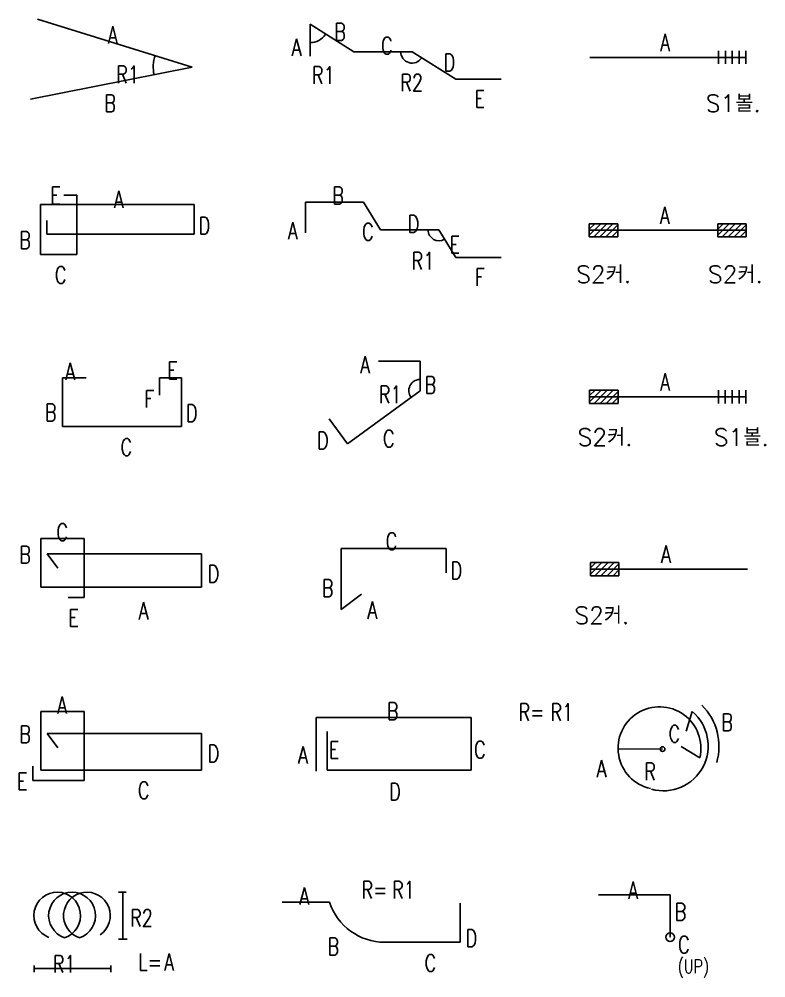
# Model space of a CAD drawing. Header units: millimetres. Extents: x -0.4 to 11.6, y -0.2 to 49.8.
# Drawn here: x 9.312 to 11.488, y 6.32 to 9.115 of the extents above; entities that cross this region are included whole.
import ezdxf
from ezdxf.enums import TextEntityAlignment as Align

# ---------------------------------------------------------------- set-up
doc = ezdxf.new("R2010")
doc.units = ezdxf.units.MM
for name, color, linetype in [('SHOP', 2, 'Continuous'), ('TEXT', 3, 'Continuous'), ('TEXTSHOP', 3, 'Continuous')]:
    doc.layers.add(name, color=color, linetype=linetype)
doc.styles.add('HGTXT', font='romans.shx', dxfattribs={"bigfont": 'whgtxt.shx'})
doc.styles.add('ROMANS', font='romans.shx', dxfattribs={"width": 0.75, "bigfont": 'whgtxt.shx'})

# ---------------------------------------------------------------- blocks, each defined once
blk = doc.blocks.new('SSBAR_SHP_1214')
at = {"color": 0}
for p, q in [((0.0011, 0.0696), (0.0238, 0.0696)), ((0.014, -0.066), (0.014, 0.0699)), ((0.0011, -0.067), (0.0267, -0.067)), ((-0.2451, -0.1441), (-0.2451, -0.1633)), ((-0.0212, -0.1525), (-0.2451, -0.1525)), ((-0.0212, -0.1441), (-0.0212, -0.1633))]:
    blk.add_line(p, q, dxfattribs=at)
at = {"color": 2}
for centre, start, end in [((-0.1778, 0.0014), 288.5547, 249.3322), ((-0.1344, 0.0014), 288.5547, 251.4453), ((-0.091, 0.0014), 304.6874, 251.4453)]:
    blk.add_arc(centre, 0.0682, start, end, dxfattribs=at)
at = {"layer": 'TEXTSHOP', "color": 4, "style": 'ROMANS', "width": 0.75}
blk.add_text('L=', height=0.05, dxfattribs=at).set_placement((0.1275, -0.1592), align=Align.RIGHT)
for tag, p in [('R2', (0.035, -0.0308)), ('A', (0.1343, -0.1592))]:
    blk.add_attdef(tag, p, '', height=0.05, dxfattribs=at)
blk.add_attdef('R1', text='', height=0.05, dxfattribs=at).set_placement((-0.1572, -0.165), align=Align.CENTER)
blk = doc.blocks.new('SSBAR_SHP_1215')
at = {"color": 2}
for p, q in [((-0.0993, 0.0968), (-0.2252, 0.0968)), ((-0.2252, 0.0968), (-0.2252, -0.0749)), ((-0.0993, -0.1044), (-0.0993, 0.0968)), ((0.2429, 0.0326), (-0.2069, 0.0326)), ((-0.2069, 0.0326), (-0.176, -0.0097)), ((0.2429, -0.0749), (0.2429, 0.0326)), ((-0.2252, -0.0749), (0.2429, -0.0749))]:
    blk.add_line(p, q, dxfattribs=at)
at = {"layer": 'SHOP', "color": 2}
for q in [(-0.2486, -0.0631), (-0.0993, -0.1044)]:
    blk.add_line((-0.2486, -0.1044), q, dxfattribs=at)
at = {"layer": 'TEXTSHOP', "color": 4, "style": 'ROMANS', "width": 0.75}
for tag, p in [('A', (-0.163, 0.0905)), ('C', (0.0742, -0.1586))]:
    blk.add_attdef(tag, text='', height=0.05, dxfattribs=at).set_placement(p, align=Align.CENTER)
for tag, p in [('B', (-0.2544, 0.0049)), ('E', (-0.2644, -0.1324))]:
    blk.add_attdef(tag, text='', height=0.05, dxfattribs=at).set_placement(p, align=Align.RIGHT)
blk.add_attdef('D', (0.2612, -0.0509), '', height=0.05, dxfattribs=at)
blk = doc.blocks.new('SSBAR_SHP_1216')
at = {"color": 2}
for p, q in [((-0.0993, 0.1005), (-0.2252, 0.1005)), ((-0.2252, 0.1005), (-0.2252, -0.0413)), ((-0.0993, -0.0714), (-0.0993, 0.1005)), ((0.2429, 0.0563), (-0.2069, 0.0563)), ((-0.2069, 0.0563), (-0.176, 0.014)), ((0.2429, -0.0413), (0.2429, 0.0563)), ((-0.2252, -0.0413), (0.2429, -0.0413))]:
    blk.add_line(p, q, dxfattribs=at)
at = {"layer": 'SHOP', "color": 2}
blk.add_line((-0.1458, -0.0714), (-0.0993, -0.0714), dxfattribs=at)
at = {"layer": 'TEXTSHOP', "color": 4, "style": 'ROMANS', "width": 0.75}
for tag, p in [('C', (-0.163, 0.0943)), ('A', (0.0742, -0.1349))]:
    blk.add_attdef(tag, text='', height=0.05, dxfattribs=at).set_placement(p, align=Align.CENTER)
for tag, p in [('B', (-0.2544, 0.0286)), ('E', (-0.1145, -0.1558))]:
    blk.add_attdef(tag, text='', height=0.05, dxfattribs=at).set_placement(p, align=Align.RIGHT)
blk.add_attdef('D', (0.2612, -0.0272), '', height=0.05, dxfattribs=at)
blk = doc.blocks.new('SSBAR_SHP_1217')
at = {"color": 2}
for p, q in [((-0.1619, 0.0693), (-0.0937, 0.0693)), ((0.1206, 0.0693), (0.1846, 0.0693)), ((0.1206, 0.0693), (0.1206, 0.0193))]:
    blk.add_line(p, q, dxfattribs=at)
at = {"layer": 'SHOP', "color": 2}
for p, q in [((-0.1619, 0.0693), (-0.1619, -0.0724)), ((0.1846, 0.0693), (0.1846, -0.0724)), ((-0.1619, -0.0724), (0.1846, -0.0724))]:
    blk.add_line(p, q, dxfattribs=at)
at = {"layer": 'TEXTSHOP', "color": 4, "style": 'ROMANS', "width": 0.75}
for tag, p in [('A', (-0.1396, 0.0632)), ('E', (0.1586, 0.0658)), ('C', (0.0237, -0.1577))]:
    blk.add_attdef(tag, text='', height=0.05, dxfattribs=at).set_placement(p, align=Align.CENTER)
for tag, p in [('F', (0.1051, -0.0174)), ('B', (-0.1794, -0.0566))]:
    blk.add_attdef(tag, text='', height=0.05, dxfattribs=at).set_placement(p, align=Align.RIGHT)
blk.add_attdef('D', (0.1978, -0.0584), '', height=0.05, dxfattribs=at)
blk = doc.blocks.new('SSBAR_SHP_1218')
at = {"color": 2}
for p, q in [((-0.1579, 0.1022), (-0.1204, 0.1022)), ((-0.1204, 0.1022), (-0.1204, -0.0711)), ((-0.2266, -0.0711), (-0.2266, 0.0745)), ((-0.2266, 0.0745), (0.2213, 0.0745)), ((0.2213, 0.0745), (0.2213, -0.0117)), ((-0.2079, -0.0117), (-0.2079, 0.0282)), ((0.2213, -0.0117), (-0.2079, -0.0117)), ((-0.1204, -0.0711), (-0.2266, -0.0711))]:
    blk.add_line(p, q, dxfattribs=at)
at = {"layer": 'TEXTSHOP', "color": 4, "style": 'ROMANS', "width": 0.75}
for tag, p in [('E', (-0.1671, 0.0763)), ('B', (-0.2544, -0.054))]:
    blk.add_attdef(tag, text='', height=0.05, dxfattribs=at).set_placement(p, align=Align.RIGHT)
for tag, p in [('A', (0.0021, 0.0649)), ('C', (-0.1677, -0.1558))]:
    blk.add_attdef(tag, text='', height=0.05, dxfattribs=at).set_placement(p, align=Align.CENTER)
blk.add_attdef('D', (0.2346, -0.0118), '', height=0.05, dxfattribs=at)
blk = doc.blocks.new('SSBAR_SHP_1219')
at = {"color": 2}
blk.add_line((-0.2559, -0.1181), (0.2152, -0.0245), dxfattribs=at)
at = {"color": 7}
blk.add_arc((0.2152, -0.0245), 0.113, 162.1402, 191.6932, dxfattribs=at)
at = {"layer": 'SHOP', "color": 2}
blk.add_line((-0.235, 0.1153), (0.2152, -0.0245), dxfattribs=at)
at = {"layer": 'TEXTSHOP', "color": 4, "style": 'ROMANS', "width": 0.75}
for tag, p in [('A', (-0.0298, 0.0445)), ('B', (-0.0401, -0.1552))]:
    blk.add_attdef(tag, p, '', height=0.05, dxfattribs=at)
blk.add_attdef('R1', text='', height=0.05, dxfattribs=at).set_placement((0.0607, -0.0709), align=Align.RIGHT)
blk = doc.blocks.new('SSBAR_SHP_1314')
at = {"color": 2}
for p, q in [((-0.322, 0.04), (-0.1839, 0.04)), ((0.1972, -0.0765), (0.1972, 0.0371)), ((-0.0235, -0.0765), (0.1972, -0.0765))]:
    blk.add_line(p, q, dxfattribs=at)
blk.add_arc((-0.0225, 0.0936), 0.1701, 198.355, 269.656, dxfattribs=at)
at = {"layer": 'TEXTSHOP', "color": 4, "style": 'ROMANS', "width": 0.75}
blk.add_text('R=', height=0.05, dxfattribs=at).set_placement((-0.015, 0.0516), align=Align.RIGHT)
for tag, p in [('R1', (-0.0015, 0.0516)), ('D', (0.2129, -0.0897))]:
    blk.add_attdef(tag, p, '', height=0.05, dxfattribs=at)
for tag, p in [('A', (-0.2573, 0.0334)), ('C', (0.11, -0.1619))]:
    blk.add_attdef(tag, text='', height=0.05, dxfattribs=at).set_placement(p, align=Align.CENTER)
blk.add_attdef('B', text='', height=0.05, dxfattribs=at).set_placement((-0.1558, -0.1139), align=Align.RIGHT)
blk = doc.blocks.new('SSBAR_SHP_1315')
at = {"color": 2}
for p, q in [((0.2287, 0.0787), (-0.2228, 0.0787)), ((-0.2228, 0.0787), (-0.2228, -0.0771)), ((0.2287, -0.0749), (0.2287, 0.0787)), ((-0.1907, -0.0749), (0.2287, -0.0749))]:
    blk.add_line(p, q, dxfattribs=at)
at = {"layer": 'SHOP', "color": 2}
blk.add_line((-0.1907, -0.0749), (-0.1907, 0.0378), dxfattribs=at)
at = {"layer": 'TEXTSHOP', "color": 4, "style": 'ROMANS', "width": 0.75}
for tag, p in [('B', (0, 0.0726)), ('D', (0.0068, -0.1625))]:
    blk.add_attdef(tag, text='', height=0.05, dxfattribs=at).set_placement(p, align=Align.CENTER)
for tag, p in [('E', (-0.1859, -0.0408)), ('C', (0.2374, -0.0399))]:
    blk.add_attdef(tag, p, '', height=0.05, dxfattribs=at)
blk.add_attdef('A', text='', height=0.05, dxfattribs=at).set_placement((-0.2467, -0.0552), align=Align.RIGHT)
blk = doc.blocks.new('SSBAR_SHP_1316')
at = {"color": 2}
blk.add_line((0.1563, 0.0717), (0.1563, 0.0004), dxfattribs=at)
at = {"layer": 'SHOP', "color": 2}
for p, q in [((-0.1501, 0.0717), (-0.1501, -0.1062)), ((-0.1501, 0.0717), (0.1563, 0.0717)), ((-0.1501, -0.1062), (-0.0909, -0.0616))]:
    blk.add_line(p, q, dxfattribs=at)
at = {"layer": 'TEXTSHOP', "color": 4, "style": 'ROMANS', "width": 0.75}
blk.add_attdef('C', text='', height=0.05, dxfattribs=at).set_placement((-0.0033, 0.0674), align=Align.CENTER)
for tag, p in [('D', (0.1692, -0.0174)), ('A', (-0.0735, -0.1329))]:
    blk.add_attdef(tag, p, '', height=0.05, dxfattribs=at)
blk.add_attdef('B', text='', height=0.05, dxfattribs=at).set_placement((-0.1723, -0.069), align=Align.RIGHT)
blk = doc.blocks.new('SSBAR_SHP_1317')
at = {"color": 40}
for p, q in [((0.0798, 0.1183), (-0.0408, 0.1183)), ((0.0798, 0.0319), (0.0798, 0.1183)), ((-0.1318, -0.1229), (0.0798, 0.0319)), ((-0.1848, -0.0505), (-0.1318, -0.1229))]:
    blk.add_line(p, q, dxfattribs=at)
blk.add_arc((0.0798, 0.0319), 0.0327, 92.2261, 215.9208, dxfattribs=at)
at = {"layer": 'TEXTSHOP', "color": 4, "style": 'ROMANS', "width": 0.75}
for tag, p in [('A', (-0.0659, 0.0828)), ('R1', (0.0258, -0.004)), ('D', (-0.1865, -0.1385))]:
    blk.add_attdef(tag, text='', height=0.05, dxfattribs=at).set_placement(p, align=Align.RIGHT)
for tag, p in [('B', (0.0931, 0.0236)), ('C', (-0.0282, -0.1327))]:
    blk.add_attdef(tag, p, '', height=0.05, dxfattribs=at)
blk = doc.blocks.new('SSBAR_SHP_1318')
at = {"color": 2}
for p, q in [((-0.0849, 0.0812), (-0.0354, 0.0008)), ((-0.0354, 0.0008), (0.1347, 0.0008)), ((0.1347, 0.0008), (0.1841, -0.0797)), ((0.1841, -0.0797), (0.3159, -0.0797))]:
    blk.add_line(p, q, dxfattribs=at)
at = {"color": 0}
blk.add_arc((0.1352, 0.0011), 0.032, 181.1755, 300.1299, dxfattribs=at)
at = {"layer": 'SHOP', "color": 2}
for q in [(-0.0849, 0.0812), (-0.2537, -0.0074)]:
    blk.add_line((-0.2537, 0.0812), q, dxfattribs=at)
at = {"layer": 'TEXTSHOP', "color": 4, "style": 'ROMANS', "width": 0.75}
for tag, p in [('B', (-0.159, 0.076)), ('F', (0.254, -0.1621))]:
    blk.add_attdef(tag, text='', height=0.05, dxfattribs=at).set_placement(p, align=Align.CENTER)
for tag, p in [('D', (0.044, -0.0067)), ('E', (0.1656, -0.0675))]:
    blk.add_attdef(tag, p, '', height=0.05, dxfattribs=at)
for tag, p in [('A', (-0.2766, -0.0262)), ('C', (-0.0553, -0.0297)), ('R1', (0.1215, -0.1144))]:
    blk.add_attdef(tag, text='', height=0.05, dxfattribs=at).set_placement(p, align=Align.RIGHT)
blk = doc.blocks.new('SSBAR_SHP_1319')
at = {"color": 2}
for p, q in [((-0.2406, 0.1009), (-0.1133, 0.0205)), ((-0.2406, 0.1009), (-0.2406, 0.0076)), ((-0.1133, 0.0205), (0.0568, 0.0205)), ((0.0568, 0.0205), (0.1841, -0.0599)), ((0.1841, -0.0599), (0.3159, -0.0599))]:
    blk.add_line(p, q, dxfattribs=at)
at = {"color": 0}
for centre, radius, start, end in [((-0.2406, 0.1009), 0.054, 269.7465, 326.6965), ((0.0568, 0.0205), 0.0333, 179.8372, 327.5946)]:
    blk.add_arc(centre, radius, start, end, dxfattribs=at)
at = {"layer": 'TEXTSHOP', "color": 4, "style": 'ROMANS', "width": 0.75}
for tag, p in [('B', (-0.17, 0.0532)), ('C', (-0.0338, 0.0131)), ('D', (0.1489, -0.0359))]:
    blk.add_attdef(tag, p, '', height=0.05, dxfattribs=at)
blk.add_attdef('A', text='', height=0.05, dxfattribs=at).set_placement((-0.2653, 0.0079), align=Align.RIGHT)
for tag, p in [('R1', (-0.2019, -0.0731)), ('R2', (0.0555, -0.0946)), ('E', (0.254, -0.1424))]:
    blk.add_attdef(tag, text='', height=0.05, dxfattribs=at).set_placement(p, align=Align.CENTER)
blk = doc.blocks.new('SSBAR_SHP_1414')
at = {"color": 2}
for p, q in [((0.0087, 0.0618), (-0.2, 0.0618)), ((0.0087, -0.0618), (0.0087, 0.0618))]:
    blk.add_line(p, q, dxfattribs=at)
at = {"color": 40}
blk.add_circle((0.0087, -0.0618), 0.0125, dxfattribs=at)
at = {"layer": 'TEXT', "color": 4, "style": 'ROMANS', "width": 0.75}
blk.add_text('(UP)', height=0.04, dxfattribs=at).set_placement((0.0306, -0.1668))
blk.add_attdef('A', text='', height=0.05, dxfattribs=at).set_placement((-0.0988, 0.0504), align=Align.CENTER)
for tag, p in [('B', (0.0223, -0.0126)), ('C', (0.032, -0.1085))]:
    blk.add_attdef(tag, p, '', height=0.05, dxfattribs=at)
blk = doc.blocks.new('SSBAR_SHP_1415')
at = {"color": 2}
for p, q in [((0.0729, 0.0964), (0.0554, 0.0391)), ((0.0951, -0.0384), (0.0411, -0.0055))]:
    blk.add_line(p, q, dxfattribs=at)
at = {"color": 0}
blk.add_line((-0.1433, -0.0128), (-0.0133, -0.013), dxfattribs=at)
at = {"color": 40}
blk.add_circle((-0.0133, -0.013), 0.00681, dxfattribs=at)
at = {"color": 2}
for centre, radius, start, end in [((-0.0179, -0.0053), 0.169, 343.7917, 45.2548), ((-0.0223, -0.0105), 0.1207, 346.6324, 257.4439), ((-0.0114, -0.0038), 0.131, 254.6999, 49.9193)]:
    blk.add_arc(centre, radius, start, end, dxfattribs=at)
at = {"layer": 'TEXTSHOP', "color": 4, "style": 'ROMANS', "width": 0.75}
blk.add_text('R=', height=0.05, dxfattribs=at).set_placement((-0.4329, 0.0694))
blk.add_text('R', height=0.05, dxfattribs=at).set_placement((-0.0496, -0.1033), align=Align.CENTER)
for tag, p in [('R1', (-0.34, 0.0694)), ('B', (0.158, 0.04))]:
    blk.add_attdef(tag, p, '', height=0.05, dxfattribs=at)
for tag, p in [('C', (0.038, 0.0063)), ('A', (-0.1765, -0.0955))]:
    blk.add_attdef(tag, text='', height=0.05, dxfattribs=at).set_placement(p, align=Align.RIGHT)
blk = doc.blocks.new('SSBAR_SHP_1416')
at = {"color": 40}
for p, q in [((-0.2233, 0.015), (-0.2076, 0.0308)), ((-0.2233, -0.0027), (-0.1899, 0.0308)), ((-0.2233, 0.0308), (-0.1404, 0.0308)), ((-0.2233, -0.0076), (-0.2233, 0.0308)), ((-0.2105, -0.0076), (-0.1722, 0.0308)), ((-0.1929, -0.0076), (-0.1545, 0.0308)), ((-0.1404, 0.0308), (-0.1404, -0.0076)), ((-0.1752, -0.0076), (-0.1404, 0.0273)), ((-0.1575, -0.0076), (-0.1404, 0.0096)), ((-0.1404, -0.0076), (-0.2233, -0.0076))]:
    blk.add_line(p, q, dxfattribs=at)
at = {"layer": 'SHOP', "color": 2}
blk.add_line((-0.2233, 0.0115), (0.234, 0.0115), dxfattribs=at)
at = {"layer": 'TEXTSHOP', "color": 4, "style": 'HGTXT'}
blk.add_text('S2커.', height=0.05, dxfattribs=at).set_placement((-0.1902, -0.148), align=Align.CENTER)
at = {"layer": 'TEXTSHOP', "color": 4, "style": 'ROMANS', "width": 0.75}
blk.add_attdef('A', text='', height=0.05, dxfattribs=at).set_placement((-0.0033, 0.0302), align=Align.CENTER)
blk = doc.blocks.new('SSBAR_SHP_1417')
at = {"color": 40}
for p, q in [((-0.2258, 0.0176), (-0.21, 0.0334)), ((-0.2258, -0.0001), (-0.1923, 0.0334)), ((-0.2258, 0.0334), (-0.1428, 0.0334)), ((-0.2258, -0.005), (-0.2258, 0.0334)), ((-0.213, -0.005), (-0.1747, 0.0334)), ((-0.1953, -0.005), (-0.157, 0.0334)), ((-0.1776, -0.005), (-0.1428, 0.0298)), ((-0.1428, 0.0334), (-0.1428, -0.005)), ((0.1495, 0.0334), (0.1495, -0.005)), ((0.1695, 0.0334), (0.1695, -0.005)), ((0.1895, 0.0334), (0.1895, -0.005)), ((0.2095, 0.0334), (0.2095, -0.005)), ((0.2295, 0.0334), (0.2295, -0.005)), ((-0.1599, -0.005), (-0.1428, 0.0122)), ((-0.1428, -0.005), (-0.2258, -0.005))]:
    blk.add_line(p, q, dxfattribs=at)
at = {"layer": 'SHOP', "color": 2}
blk.add_line((-0.2258, 0.0141), (0.2315, 0.0141), dxfattribs=at)
at = {"layer": 'TEXTSHOP', "color": 4, "style": 'HGTXT'}
for s, p in [('S2커.', (-0.1808, -0.1287)), ('S1볼.', (0.2162, -0.1287))]:
    blk.add_text(s, height=0.05, dxfattribs=at).set_placement(p, align=Align.CENTER)
at = {"layer": 'TEXTSHOP', "color": 4, "style": 'ROMANS', "width": 0.75}
blk.add_attdef('A', text='', height=0.05, dxfattribs=at).set_placement((-0.0058, 0.0327), align=Align.CENTER)
blk = doc.blocks.new('SSBAR_SHP_1418')
at = {"color": 40}
for p, q in [((-0.2268, 0.0031), (-0.2111, 0.0188)), ((-0.2268, -0.0146), (-0.1934, 0.0188)), ((-0.2268, 0.0188), (-0.1439, 0.0188)), ((-0.2268, -0.0195), (-0.2268, 0.0188)), ((-0.214, -0.0195), (-0.1757, 0.0188)), ((-0.1963, -0.0195), (-0.158, 0.0188)), ((-0.1787, -0.0195), (-0.1439, 0.0153)), ((-0.1439, 0.0188), (-0.1439, -0.0195)), ((0.1475, -0.0195), (0.1475, 0.0188)), ((0.1475, 0.0188), (0.2305, 0.0188)), ((0.1475, -0.0146), (0.1809, 0.0188)), ((0.1475, 0.0031), (0.1633, 0.0188)), ((0.1603, -0.0195), (0.1986, 0.0188)), ((0.178, -0.0195), (0.2163, 0.0188)), ((0.1957, -0.0195), (0.2305, 0.0153)), ((0.2305, 0.0188), (0.2305, -0.0195)), ((-0.1439, -0.0195), (-0.2268, -0.0195)), ((-0.161, -0.0195), (-0.1439, -0.0024)), ((0.2305, -0.0195), (0.1475, -0.0195)), ((0.2133, -0.0195), (0.2305, -0.0024))]:
    blk.add_line(p, q, dxfattribs=at)
at = {"layer": 'SHOP', "color": 2}
blk.add_line((-0.2268, -0.0004), (0.2305, -0.0004), dxfattribs=at)
at = {"layer": 'TEXTSHOP', "color": 4, "style": 'HGTXT'}
for p in [(-0.1851, -0.1538), (0.199, -0.1538)]:
    blk.add_text('S2커.', height=0.05, dxfattribs=at).set_placement(p, align=Align.CENTER)
at = {"layer": 'TEXTSHOP', "color": 4, "style": 'ROMANS', "width": 0.75}
blk.add_attdef('A', text='', height=0.05, dxfattribs=at).set_placement((-0.0068, 0.0182), align=Align.CENTER)
blk = doc.blocks.new('SSBAR_SHP_1419')
at = {"color": 40}
for p, q in [((0.1497, 0.023), (0.1497, -0.0154)), ((0.1697, 0.023), (0.1697, -0.0154)), ((0.1897, 0.023), (0.1897, -0.0154)), ((0.2097, 0.023), (0.2097, -0.0154)), ((0.2297, 0.023), (0.2297, -0.0154))]:
    blk.add_line(p, q, dxfattribs=at)
at = {"layer": 'SHOP', "color": 2}
blk.add_line((-0.2256, 0.0037), (0.2317, 0.0037), dxfattribs=at)
at = {"layer": 'TEXTSHOP', "color": 4, "style": 'HGTXT'}
blk.add_text('S1볼.', height=0.05, dxfattribs=at).set_placement((0.1927, -0.1552), align=Align.CENTER)
at = {"layer": 'TEXTSHOP', "color": 4, "style": 'ROMANS', "width": 0.75}
blk.add_attdef('A', text='', height=0.05, dxfattribs=at).set_placement((-0.0056, 0.0224), align=Align.CENTER)

msp = doc.modelspace()

# ---------------------------------------------------------------- block references
for name, p, values in [('SSBAR_SHP_1219', (9.6, 9), {'R1': 'R1', 'A': 'A', 'B': 'B'}), ('SSBAR_SHP_1319', (10.4, 9), {'A': 'A', 'C': 'C', 'B': 'B', 'R2': 'R2', 'D': 'D', 'E': 'E', 'R1': 'R1'}), ('SSBAR_SHP_1419', (11.2, 9), {'A': 'A'}), ('SSBAR_SHP_1218', (9.6, 8.5), {'C': 'C', 'B': 'B', 'D': 'D', 'A': 'A', 'E': 'E'}), ('SSBAR_SHP_1318', (10.4, 8.5), {'A': 'A', 'B': 'B', 'D': 'D', 'C': 'C', 'R1': 'R1', 'E': 'E', 'F': 'F'}), ('SSBAR_SHP_1418', (11.2, 8.5), {'A': 'A'}), ('SSBAR_SHP_1217', (9.6, 8), {'C': 'C', 'B': 'B', 'D': 'D', 'A': 'A', 'E': 'E', 'F': 'F'}), ('SSBAR_SHP_1317', (10.4, 8), {'B': 'B', 'C': 'C', 'R1': 'R1', 'D': 'D', 'A': 'A'}), ('SSBAR_SHP_1417', (11.2, 8), {'A': 'A'}), ('SSBAR_SHP_1216', (9.6, 7.5), {'E': 'E', 'B': 'B', 'D': 'D', 'A': 'A', 'C': 'C'}), ('SSBAR_SHP_1316', (10.4, 7.5), {'C': 'C', 'B': 'B', 'A': 'A', 'D': 'D'}), ('SSBAR_SHP_1416', (11.2, 7.5), {'A': 'A'}), ('SSBAR_SHP_1215', (9.6, 7), {'E': 'E', 'B': 'B', 'D': 'D', 'C': 'C', 'A': 'A'}), ('SSBAR_SHP_1315', (10.4, 7), {'D': 'D', 'C': 'C', 'A': 'A', 'B': 'B', 'E': 'E'}), ('SSBAR_SHP_1415', (11.2, 7), {'B': 'B', 'A': 'A', 'C': 'C', 'R1': 'R1'}), ('SSBAR_SHP_1314', (10.4, 6.5), {'D': 'D', 'R1': 'R1', 'A': 'A', 'B': 'B', 'C': 'C'}), ('SSBAR_SHP_1414', (11.2, 6.5), {'C': 'C', 'A': 'A', 'B': 'B'}), ('SSBAR_SHP_1214', (9.6, 6.5), {'R2': 'R2', 'R1': 'R1', 'A': 'A'})]:
    msp.add_blockref(name, p).add_auto_attribs(values)

doc.saveas('drawing.dxf')
